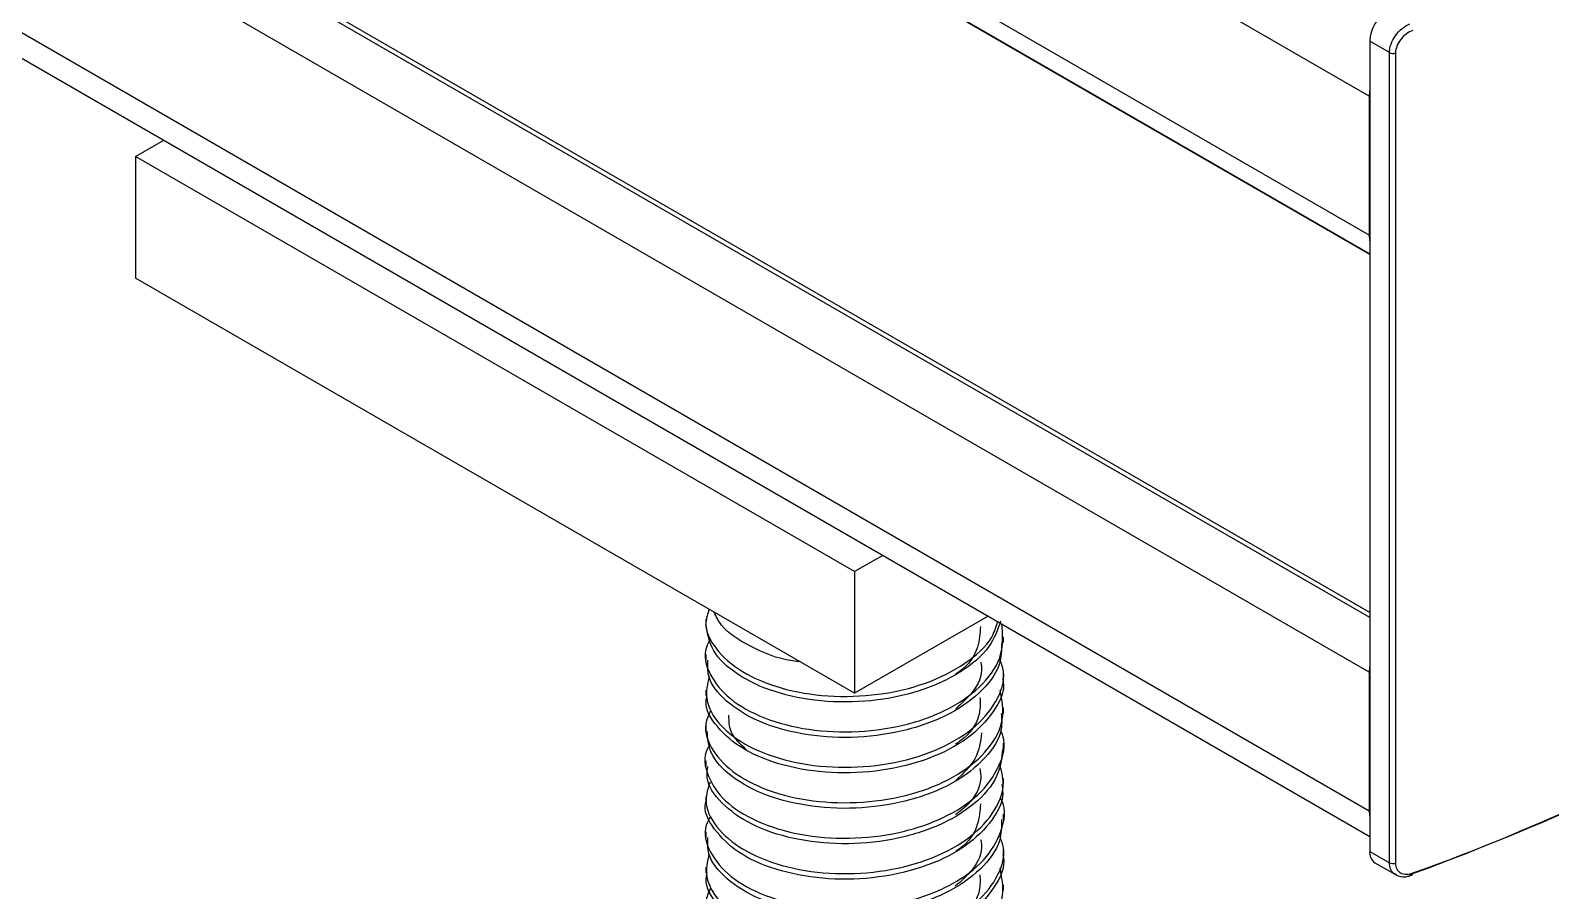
# Model space of a CAD drawing. Extents: x -976302 to -776254, y 5665 to 231437.
# Drawn here: x -788668.9 to -788360.5, y 88060.5 to 88235 of the extents above; entities that cross this region are included whole.
import ezdxf

# ---------------------------------------------------------------- set-up
doc = ezdxf.new("R2010")
doc.units = 0
doc.header["$LTSCALE"] = 1000
doc.header["$MEASUREMENT"] = 0
doc.layers.add('暖通', color=7, linetype='Continuous')

msp = doc.modelspace()

# ---------------------------------------------------------------- linework, layer by layer
at = {"layer": '暖通', "color": 7}
for p, q in [((-788397.26, 88193.43), (-791955.4, 90247.51)), ((-788397.26, 88193.43), (-791955.4, 90247.51)), ((-791953.11, 90242.44), (-788397.18, 88189.64)), ((-791953.11, 90242.44), (-788397.18, 88189.64)), ((-788397.18, 88189.49), (-791951.85, 90241.55)), ((-788397.18, 88189.49), (-791951.85, 90241.55)), ((-788397.18, 88115.85), (-791952.14, 90168.09)), ((-788397.18, 88115.85), (-791952.14, 90168.09)), ((-788397.18, 88116.86), (-791951.85, 90168.93)), ((-788397.18, 88116.86), (-791951.85, 90168.93)), ((-788397.26, 88104.79), (-791955.4, 90158.87)), ((-788397.26, 88104.79), (-791955.4, 90158.87)), ((-788397.26, 88076.59), (-791955.4, 90130.67)), ((-788397.26, 88076.59), (-791955.4, 90130.67)), ((-791952.28, 90123.76), (-788397.18, 88071.44)), ((-791952.28, 90123.76), (-788397.18, 88071.44)), ((-788397.26, 88221.63), (-788459.96, 88257.83)), ((-788397.26, 88221.63), (-788459.96, 88257.83)), ((-788393.18, 88230.47), (-788397.18, 88232.77)), ((-788397.18, 88232.77), (-788397.18, 88068.42)), ((-788393.18, 88230.47), (-788397.18, 88232.77)), ((-788397.18, 88232.77), (-788397.18, 88068.42)), ((-788393.18, 88066.11), (-788393.18, 88230.47)), ((-788393.18, 88066.11), (-788393.18, 88230.47)), ((-788391.93, 88230.39), (-788391.93, 88066.04)), ((-788391.93, 88230.39), (-788391.93, 88066.04)), ((-788397.18, 88223.18), (-788397.26, 88221.63)), ((-788397.18, 88223.18), (-788397.26, 88221.63)), ((-788397.26, 88221.63), (-788397.26, 88193.43)), ((-788397.26, 88221.63), (-788397.26, 88193.43)), ((-788647.57, 88209.39), (-788641.85, 88212.69)), ((-788647.57, 88209.39), (-788641.85, 88212.69)), ((-788501.69, 88125.17), (-788647.57, 88209.39)), ((-788647.57, 88209.39), (-788647.57, 88184.73)), ((-788501.69, 88125.17), (-788647.57, 88209.39)), ((-788647.57, 88209.39), (-788647.57, 88184.73)), ((-788501.69, 88100.52), (-788647.57, 88184.73)), ((-788501.69, 88100.52), (-788647.57, 88184.73)), ((-788495.97, 88128.47), (-788501.69, 88125.17)), ((-788495.97, 88128.47), (-788501.69, 88125.17)), ((-788501.69, 88125.17), (-788501.69, 88100.52)), ((-788501.69, 88125.17), (-788501.69, 88100.52)), ((-788531.88, 88115.53), (-788531.88, 88114.39)), ((-788531.88, 88115.53), (-788531.88, 88114.39)), ((-788474.62, 88116.14), (-788501.69, 88100.52)), ((-788474.62, 88116.14), (-788501.69, 88100.52)), ((-788471.5, 88110.8), (-788471.5, 88111.93)), ((-788471.5, 88110.8), (-788471.5, 88111.93)), ((-788531.88, 88108.34), (-788531.88, 88107.2)), ((-788531.88, 88108.34), (-788531.88, 88107.2)), ((-788471.5, 88103.6), (-788471.5, 88104.75)), ((-788471.5, 88103.6), (-788471.5, 88104.75)), ((-788397.26, 88104.79), (-788397.26, 88076.59)), ((-788397.26, 88104.79), (-788397.26, 88076.59)), ((-788531.88, 88101.15), (-788531.88, 88100.01)), ((-788531.88, 88101.15), (-788531.88, 88100.01)), ((-788471.5, 88096.42), (-788471.5, 88097.55)), ((-788471.5, 88096.42), (-788471.5, 88097.55)), ((-788531.88, 88093.96), (-788531.88, 88092.82)), ((-788531.88, 88093.96), (-788531.88, 88092.82)), ((-788471.5, 88089.22), (-788471.5, 88090.36)), ((-788471.5, 88089.22), (-788471.5, 88090.36)), ((-788531.88, 88086.77), (-788531.88, 88085.63)), ((-788531.88, 88086.77), (-788531.88, 88085.63)), ((-788471.5, 88082.03), (-788471.5, 88083.17)), ((-788471.5, 88082.03), (-788471.5, 88083.17)), ((-788531.88, 88079.58), (-788531.88, 88078.43)), ((-788531.88, 88079.58), (-788531.88, 88078.43)), ((-788471.5, 88074.84), (-788471.5, 88075.98)), ((-788471.5, 88074.84), (-788471.5, 88075.98)), ((-788397.26, 88076.59), (-788397.18, 88075.13)), ((-788397.26, 88076.59), (-788397.18, 88075.13)), ((-788531.88, 88072.39), (-788531.88, 88071.25)), ((-788531.88, 88072.39), (-788531.88, 88071.25)), ((-788471.5, 88067.65), (-788471.5, 88068.8)), ((-788471.5, 88067.65), (-788471.5, 88068.8)), ((-788397.18, 88068.42), (-788393.18, 88066.11)), ((-788397.18, 88068.42), (-788393.18, 88066.11)), ((-788531.88, 88065.2), (-788531.88, 88064.06)), ((-788531.88, 88065.2), (-788531.88, 88064.06)), ((-788396.13, 88066.12), (-788391.95, 88063.7)), ((-788396.13, 88066.12), (-788391.95, 88063.7)), ((-788471.5, 88060.46), (-788471.5, 88061.6)), ((-788471.5, 88060.46), (-788471.5, 88061.6))]:
    msp.add_line(p, q, dxfattribs=at)
at = {"layer": '暖通', "color": 7, "flags": 128}
for points in [[(-788397.26, 88193.43), (-788397.2, 88192.4), (-788397.18, 88192.19)], [(-788397.26, 88193.43), (-788397.2, 88192.4), (-788397.18, 88192.19)], [(-788397.18, 88106.12), (-788397.2, 88105.89), (-788397.26, 88104.79)], [(-788397.18, 88106.12), (-788397.2, 88105.89), (-788397.26, 88104.79)], [(-788389.01, 88063.7), (-788388.9, 88063.62), (-788388.8, 88063.58), (-788388.7, 88063.57), (-788388.64, 88063.59), (-788388.62, 88063.6), (-788388.55, 88063.66), (-788388.5, 88063.76), (-788388.47, 88063.89), (-788388.46, 88064.04)], [(-788389.01, 88063.7), (-788388.9, 88063.62), (-788388.8, 88063.58), (-788388.7, 88063.57), (-788388.64, 88063.59), (-788388.62, 88063.6), (-788388.55, 88063.66), (-788388.5, 88063.76), (-788388.47, 88063.89), (-788388.46, 88064.04)]]:
    msp.add_lwpolyline(points, dxfattribs=at)
at = {"layer": '暖通', "color": 7}
for centre, radius, start, end in [((-788389.45, 88232.42), 7.73, 122.6055, 177.3945), ((-788389.45, 88232.42), 7.73, 122.6055, 177.3945), ((-788392.46, 88231.87), 1.58, 242.9338, 289.8638), ((-788392.46, 88231.87), 1.58, 242.9338, 289.8638), ((-788538.93, 88486.32), 448.29, 289.6122, 310.3824), ((-788538.93, 88486.32), 448.29, 289.6122, 310.3824), ((-788553.8, 88515.06), 480.5, 290.0575, 305.5164), ((-788553.8, 88515.06), 480.5, 290.0575, 305.5164), ((-788394.71, 88068.15), 2.48, 173.7011, 234.9867), ((-788394.71, 88068.15), 2.48, 173.7011, 234.9867), ((-788392.46, 88067.52), 1.58, 242.9338, 289.8638), ((-788392.46, 88067.52), 1.58, 242.9338, 289.8638)]:
    msp.add_arc(centre, radius, start, end, dxfattribs=at)
for points, knots in [([(-788393.18, 88230.47), (-788393.18, 88231.56), (-788392.72, 88232.81), (-788391.56, 88234.42), (-788391.1, 88234.91), (-788390.09, 88235.73), (-788389.55, 88236.05), (-788389.01, 88236.27)], [0, 0, 0, 0, 0.5, 0.5, 0.75, 0.75, 1, 1, 1, 1]), ([(-788393.18, 88230.47), (-788393.18, 88231.56), (-788392.72, 88232.81), (-788391.56, 88234.42), (-788391.1, 88234.91), (-788390.09, 88235.73), (-788389.55, 88236.05), (-788389.01, 88236.27)], [0, 0, 0, 0, 0.5, 0.5, 0.75, 0.75, 1, 1, 1, 1]), ([(-788388.46, 88234.97), (-788388.91, 88234.8), (-788389.35, 88234.55), (-788390.19, 88233.91), (-788390.57, 88233.53), (-788391.54, 88232.27), (-788391.93, 88231.27), (-788391.93, 88230.39)], [0, 0, 0, 0, 0.25, 0.25, 0.5, 0.5, 1, 1, 1, 1]), ([(-788388.46, 88234.97), (-788388.91, 88234.8), (-788389.35, 88234.55), (-788390.19, 88233.91), (-788390.57, 88233.53), (-788391.54, 88232.27), (-788391.93, 88231.27), (-788391.93, 88230.39)], [0, 0, 0, 0, 0.25, 0.25, 0.5, 0.5, 1, 1, 1, 1]), ([(-788531.21, 88117.56), (-788531.51, 88116.67), (-788532.4, 88113.97), (-788530.17, 88109.37), (-788524.93, 88104.71), (-788516.89, 88101.28), (-788507.17, 88099.64), (-788496.84, 88099.97), (-788487.01, 88102.25), (-788479.01, 88106.38), (-788473.92, 88110.83), (-788472.99, 88113.96), (-788472.68, 88115.03)], [0, 0, 0, 0, 0.055158, 0.166141, 0.277102, 0.388094, 0.499049, 0.610018, 0.720987, 0.831948, 0.942932, 1, 1, 1, 1]), ([(-788531.21, 88117.56), (-788531.51, 88116.67), (-788532.4, 88113.97), (-788530.17, 88109.37), (-788524.93, 88104.71), (-788516.89, 88101.28), (-788507.17, 88099.64), (-788496.84, 88099.97), (-788487.01, 88102.25), (-788479.01, 88106.38), (-788473.92, 88110.83), (-788472.99, 88113.96), (-788472.68, 88115.03)], [0, 0, 0, 0, 0.055158, 0.166141, 0.277102, 0.388094, 0.499049, 0.610018, 0.720987, 0.831948, 0.942932, 1, 1, 1, 1]), ([(-788512.7, 88106.87), (-788513.24, 88106.93), (-788517.07, 88107.33), (-788522.91, 88109.84), (-788528.52, 88113.38), (-788529.77, 88116.06), (-788530.19, 88116.97)], [0, 0, 0, 0, 0.061074, 0.435157, 0.809351, 1, 1, 1, 1]), ([(-788512.7, 88106.87), (-788513.24, 88106.93), (-788517.07, 88107.33), (-788522.91, 88109.84), (-788528.52, 88113.38), (-788529.77, 88116.06), (-788530.19, 88116.97)], [0, 0, 0, 0, 0.061074, 0.435157, 0.809351, 1, 1, 1, 1]), ([(-788530.95, 88111.45), (-788531.25, 88110.92), (-788532.55, 88108.65), (-788531.39, 88104.27), (-788527.42, 88099.23), (-788520.3, 88095.26), (-788511.15, 88092.86), (-788500.91, 88092.43), (-788490.76, 88093.92), (-788481.84, 88097.38), (-788475.22, 88102.3), (-788471.35, 88108.27), (-788471.66, 88112.44), (-788471.81, 88114.52)], [0, 0, 0, 0, 0.029612, 0.126756, 0.22388, 0.321012, 0.418143, 0.515263, 0.612409, 0.709532, 0.806682, 0.903802, 1, 1, 1, 1]), ([(-788530.95, 88111.45), (-788531.25, 88110.92), (-788532.55, 88108.65), (-788531.39, 88104.27), (-788527.42, 88099.23), (-788520.3, 88095.26), (-788511.15, 88092.86), (-788500.91, 88092.43), (-788490.76, 88093.92), (-788481.84, 88097.38), (-788475.22, 88102.3), (-788471.35, 88108.27), (-788471.66, 88112.44), (-788471.81, 88114.52)], [0, 0, 0, 0, 0.029612, 0.126756, 0.22388, 0.321012, 0.418143, 0.515263, 0.612409, 0.709532, 0.806682, 0.903802, 1, 1, 1, 1]), ([(-788472.08, 88115.1), (-788472.69, 88113.35), (-788474.02, 88109.55), (-788479.96, 88104.53), (-788488.32, 88100.72), (-788498.28, 88098.65), (-788508.6, 88098.63), (-788518.16, 88100.54), (-788525.79, 88104.13), (-788530.92, 88108.98), (-788531.54, 88112.6), (-788531.85, 88114.39)], [0, 0, 0, 0, 0.096839, 0.209995, 0.323184, 0.436337, 0.549514, 0.662673, 0.775838, 0.889006, 1, 1, 1, 1]), ([(-788472.08, 88115.1), (-788472.69, 88113.35), (-788474.02, 88109.55), (-788479.96, 88104.53), (-788488.32, 88100.72), (-788498.28, 88098.65), (-788508.6, 88098.63), (-788518.16, 88100.54), (-788525.79, 88104.13), (-788530.92, 88108.98), (-788531.54, 88112.6), (-788531.85, 88114.39)], [0, 0, 0, 0, 0.096839, 0.209995, 0.323184, 0.436337, 0.549514, 0.662673, 0.775838, 0.889006, 1, 1, 1, 1]), ([(-788476.16, 88114.03), (-788476.25, 88112.64), (-788476.46, 88109.45), (-788478.64, 88106.03), (-788481.01, 88104.51), (-788481.34, 88104.31)], [0, 0, 0, 0, 0.400329, 0.918248, 1, 1, 1, 1]), ([(-788476.16, 88114.03), (-788476.25, 88112.64), (-788476.46, 88109.45), (-788478.64, 88106.03), (-788481.01, 88104.51), (-788481.34, 88104.31)], [0, 0, 0, 0, 0.400329, 0.918248, 1, 1, 1, 1]), ([(-788471.84, 88110.81), (-788471.88, 88109.31), (-788471.95, 88105.71), (-788476.02, 88100.41), (-788482.96, 88095.63), (-788492.14, 88092.49), (-788502.37, 88091.2), (-788512.52, 88091.98), (-788521.48, 88094.57), (-788528.06, 88098.76), (-788531.64, 88103.22), (-788531.51, 88106.13), (-788531.46, 88107.21)], [0, 0, 0, 0, 0.077137, 0.184611, 0.292094, 0.399576, 0.507045, 0.614543, 0.722016, 0.829518, 0.936987, 1, 1, 1, 1]), ([(-788471.84, 88110.81), (-788471.88, 88109.31), (-788471.95, 88105.71), (-788476.02, 88100.41), (-788482.96, 88095.63), (-788492.14, 88092.49), (-788502.37, 88091.2), (-788512.52, 88091.98), (-788521.48, 88094.57), (-788528.06, 88098.76), (-788531.64, 88103.22), (-788531.51, 88106.13), (-788531.46, 88107.21)], [0, 0, 0, 0, 0.077137, 0.184611, 0.292094, 0.399576, 0.507045, 0.614543, 0.722016, 0.829518, 0.936987, 1, 1, 1, 1]), ([(-788531.21, 88103.89), (-788531.56, 88102.37), (-788532.32, 88099.03), (-788529.34, 88093.92), (-788523.42, 88089.49), (-788514.95, 88086.39), (-788505.01, 88085.17), (-788494.68, 88085.9), (-788485.16, 88088.61), (-788477.45, 88093.03), (-788472.69, 88098.61), (-788470.88, 88103.75), (-788471.93, 88106.62), (-788472.24, 88107.47)], [0, 0, 0, 0, 0.081539, 0.179112, 0.276674, 0.374262, 0.471821, 0.5694, 0.666963, 0.764532, 0.862104, 0.959662, 1, 1, 1, 1]), ([(-788531.21, 88103.89), (-788531.56, 88102.37), (-788532.32, 88099.03), (-788529.34, 88093.92), (-788523.42, 88089.49), (-788514.95, 88086.39), (-788505.01, 88085.17), (-788494.68, 88085.9), (-788485.16, 88088.61), (-788477.45, 88093.03), (-788472.69, 88098.61), (-788470.88, 88103.75), (-788471.93, 88106.62), (-788472.24, 88107.47)], [0, 0, 0, 0, 0.081539, 0.179112, 0.276674, 0.374262, 0.471821, 0.5694, 0.666963, 0.764532, 0.862104, 0.959662, 1, 1, 1, 1]), ([(-788476.11, 88106.81), (-788476.04, 88106.5), (-788475.6, 88104.41), (-788477.17, 88100.94), (-788480, 88098.41), (-788481.18, 88097.37)], [0, 0, 0, 0, 0.09235, 0.624857, 1, 1, 1, 1]), ([(-788476.11, 88106.81), (-788476.04, 88106.5), (-788475.6, 88104.41), (-788477.17, 88100.94), (-788480, 88098.41), (-788481.18, 88097.37)], [0, 0, 0, 0, 0.09235, 0.624857, 1, 1, 1, 1]), ([(-788471.66, 88103.59), (-788471.61, 88103.36), (-788471.06, 88101.06), (-788473.28, 88096.68), (-788478.36, 88091.15), (-788486.41, 88087), (-788496.11, 88084.55), (-788506.46, 88084.08), (-788516.24, 88085.61), (-788524.46, 88088.86), (-788529.81, 88093.53), (-788532.22, 88097.48), (-788531.7, 88099.65), (-788531.62, 88099.99)], [0, 0, 0, 0, 0.011893, 0.119422, 0.226928, 0.334465, 0.441967, 0.549481, 0.656996, 0.764503, 0.872032, 0.979536, 1, 1, 1, 1]), ([(-788471.66, 88103.59), (-788471.61, 88103.36), (-788471.06, 88101.06), (-788473.28, 88096.68), (-788478.36, 88091.15), (-788486.41, 88087), (-788496.11, 88084.55), (-788506.46, 88084.08), (-788516.24, 88085.61), (-788524.46, 88088.86), (-788529.81, 88093.53), (-788532.22, 88097.48), (-788531.7, 88099.65), (-788531.62, 88099.99)], [0, 0, 0, 0, 0.011893, 0.119422, 0.226928, 0.334465, 0.441967, 0.549481, 0.656996, 0.764503, 0.872032, 0.979536, 1, 1, 1, 1]), ([(-788530.93, 88096.95), (-788531.32, 88096.07), (-788532.52, 88093.43), (-788530.82, 88088.76), (-788526.14, 88083.91), (-788518.52, 88080.22), (-788509.04, 88078.22), (-788498.73, 88078.2), (-788488.75, 88080.11), (-788480.22, 88083.93), (-788474.18, 88089.1), (-788471.05, 88095.1), (-788471.79, 88099.11), (-788472.15, 88101.04)], [0, 0, 0, 0, 0.047287, 0.14328, 0.239248, 0.335236, 0.431204, 0.527172, 0.623154, 0.719122, 0.815118, 0.911083, 1, 1, 1, 1]), ([(-788530.93, 88096.95), (-788531.32, 88096.07), (-788532.52, 88093.43), (-788530.82, 88088.76), (-788526.14, 88083.91), (-788518.52, 88080.22), (-788509.04, 88078.22), (-788498.73, 88078.2), (-788488.75, 88080.11), (-788480.22, 88083.93), (-788474.18, 88089.1), (-788471.05, 88095.1), (-788471.79, 88099.11), (-788472.15, 88101.04)], [0, 0, 0, 0, 0.047287, 0.14328, 0.239248, 0.335236, 0.431204, 0.527172, 0.623154, 0.719122, 0.815118, 0.911083, 1, 1, 1, 1]), ([(-788476.26, 88099.63), (-788476.22, 88098.6), (-788476.13, 88095.76), (-788478.07, 88092.36), (-788480.62, 88090.57), (-788481.23, 88090.14)], [0, 0, 0, 0, 0.30505, 0.833912, 1, 1, 1, 1]), ([(-788476.26, 88099.63), (-788476.22, 88098.6), (-788476.13, 88095.76), (-788478.07, 88092.36), (-788480.62, 88090.57), (-788481.23, 88090.14)], [0, 0, 0, 0, 0.30505, 0.833912, 1, 1, 1, 1]), ([(-788471.93, 88096.42), (-788471.85, 88095.36), (-788471.61, 88092.21), (-788474.92, 88087.2), (-788481.27, 88082.12), (-788490.09, 88078.63), (-788500.18, 88076.91), (-788510.45, 88077.28), (-788519.75, 88079.5), (-788526.9, 88083.38), (-788531.28, 88088.08), (-788531.5, 88091.37), (-788531.6, 88092.83)], [0, 0, 0, 0, 0.054414, 0.161896, 0.269374, 0.376871, 0.484344, 0.591847, 0.699322, 0.806816, 0.914294, 1, 1, 1, 1]), ([(-788471.93, 88096.42), (-788471.85, 88095.36), (-788471.61, 88092.21), (-788474.92, 88087.2), (-788481.27, 88082.12), (-788490.09, 88078.63), (-788500.18, 88076.91), (-788510.45, 88077.28), (-788519.75, 88079.5), (-788526.9, 88083.38), (-788531.28, 88088.08), (-788531.5, 88091.37), (-788531.6, 88092.83)], [0, 0, 0, 0, 0.054414, 0.161896, 0.269374, 0.376871, 0.484344, 0.591847, 0.699322, 0.806816, 0.914294, 1, 1, 1, 1]), ([(-788523.58, 88088.94), (-788524.86, 88090.16), (-788527.17, 88092.37), (-788527.18, 88094.91), (-788527.18, 88096.05)], [0, 0, 0, 0, 0.554473, 1, 1, 1, 1]), ([(-788523.58, 88088.94), (-788524.86, 88090.16), (-788527.17, 88092.37), (-788527.18, 88094.91), (-788527.18, 88096.05)], [0, 0, 0, 0, 0.554473, 1, 1, 1, 1]), ([(-788531.07, 88089.99), (-788531.23, 88089.75), (-788532.52, 88087.8), (-788531.75, 88083.71), (-788528.43, 88078.52), (-788521.79, 88074.32), (-788512.95, 88071.58), (-788502.82, 88070.79), (-788492.57, 88071.93), (-788483.36, 88075.04), (-788476.15, 88079.74), (-788472.11, 88085.52), (-788470.81, 88090.24), (-788471.9, 88092.64), (-788472.07, 88093.02)], [0, 0, 0, 0, 0.01343, 0.110247, 0.207057, 0.303865, 0.400687, 0.497489, 0.59432, 0.691124, 0.787947, 0.884754, 0.981558, 1, 1, 1, 1]), ([(-788531.07, 88089.99), (-788531.23, 88089.75), (-788532.52, 88087.8), (-788531.75, 88083.71), (-788528.43, 88078.52), (-788521.79, 88074.32), (-788512.95, 88071.58), (-788502.82, 88070.79), (-788492.57, 88071.93), (-788483.36, 88075.04), (-788476.15, 88079.74), (-788472.11, 88085.52), (-788470.81, 88090.24), (-788471.9, 88092.64), (-788472.07, 88093.02)], [0, 0, 0, 0, 0.01343, 0.110247, 0.207057, 0.303865, 0.400687, 0.497489, 0.59432, 0.691124, 0.787947, 0.884754, 0.981558, 1, 1, 1, 1]), ([(-788475.93, 88092.45), (-788476.15, 88090.66), (-788476.59, 88087.18), (-788479.65, 88084.24), (-788481.14, 88082.81)], [0, 0, 0, 0, 0.514013, 1, 1, 1, 1]), ([(-788475.93, 88092.45), (-788476.15, 88090.66), (-788476.59, 88087.18), (-788479.65, 88084.24), (-788481.14, 88082.81)], [0, 0, 0, 0, 0.514013, 1, 1, 1, 1]), ([(-788471.65, 88089.23), (-788471.86, 88087.35), (-788472.3, 88083.38), (-788477.1, 88077.85), (-788484.53, 88073.35), (-788493.98, 88070.53), (-788504.28, 88069.62), (-788514.28, 88070.76), (-788522.92, 88073.66), (-788528.94, 88078.09), (-788531.93, 88082.32), (-788531.57, 88084.89), (-788531.47, 88085.62)], [0, 0, 0, 0, 0.096921, 0.204406, 0.31191, 0.419396, 0.52688, 0.634382, 0.741867, 0.849383, 0.956864, 1, 1, 1, 1]), ([(-788471.65, 88089.23), (-788471.86, 88087.35), (-788472.3, 88083.38), (-788477.1, 88077.85), (-788484.53, 88073.35), (-788493.98, 88070.53), (-788504.28, 88069.62), (-788514.28, 88070.76), (-788522.92, 88073.66), (-788528.94, 88078.09), (-788531.93, 88082.32), (-788531.57, 88084.89), (-788531.47, 88085.62)], [0, 0, 0, 0, 0.096921, 0.204406, 0.31191, 0.419396, 0.52688, 0.634382, 0.741867, 0.849383, 0.956864, 1, 1, 1, 1]), ([(-788531.03, 88082.44), (-788531.43, 88081.22), (-788532.44, 88078.2), (-788530.1, 88073.28), (-788524.74, 88068.65), (-788516.65, 88065.26), (-788506.9, 88063.67), (-788496.56, 88064.05), (-788486.8, 88066.39), (-788478.69, 88070.54), (-788473.31, 88075.94), (-788470.95, 88081.5), (-788471.92, 88084.91), (-788472.31, 88086.25)], [0, 0, 0, 0, 0.065575, 0.162377, 0.259159, 0.355969, 0.452747, 0.549537, 0.646326, 0.743109, 0.83991, 0.936689, 1, 1, 1, 1]), ([(-788531.03, 88082.44), (-788531.43, 88081.22), (-788532.44, 88078.2), (-788530.1, 88073.28), (-788524.74, 88068.65), (-788516.65, 88065.26), (-788506.9, 88063.67), (-788496.56, 88064.05), (-788486.8, 88066.39), (-788478.69, 88070.54), (-788473.31, 88075.94), (-788470.95, 88081.5), (-788471.92, 88084.91), (-788472.31, 88086.25)], [0, 0, 0, 0, 0.065575, 0.162377, 0.259159, 0.355969, 0.452747, 0.549537, 0.646326, 0.743109, 0.83991, 0.936689, 1, 1, 1, 1]), ([(-788476.25, 88085.24), (-788476.16, 88084.56), (-788475.85, 88082.09), (-788477.6, 88078.66), (-788480.31, 88076.53), (-788481.22, 88075.82)], [0, 0, 0, 0, 0.202516, 0.735048, 1, 1, 1, 1]), ([(-788476.25, 88085.24), (-788476.16, 88084.56), (-788475.85, 88082.09), (-788477.6, 88078.66), (-788480.31, 88076.53), (-788481.22, 88075.82)], [0, 0, 0, 0, 0.202516, 0.735048, 1, 1, 1, 1]), ([(-788471.85, 88082.02), (-788471.75, 88081.41), (-788471.3, 88078.71), (-788473.98, 88074.03), (-788479.67, 88068.69), (-788488.1, 88064.85), (-788498, 88062.73), (-788508.34, 88062.65), (-788517.89, 88064.51), (-788525.73, 88068.06), (-788530.44, 88072.91), (-788532.44, 88076.61), (-788531.87, 88078.42), (-788531.87, 88078.43)], [0, 0, 0, 0, 0.031687, 0.139199, 0.246696, 0.354224, 0.461717, 0.569232, 0.676732, 0.784235, 0.891745, 0.999238, 1, 1, 1, 1]), ([(-788471.85, 88082.02), (-788471.75, 88081.41), (-788471.3, 88078.71), (-788473.98, 88074.03), (-788479.67, 88068.69), (-788488.1, 88064.85), (-788498, 88062.73), (-788508.34, 88062.65), (-788517.89, 88064.51), (-788525.73, 88068.06), (-788530.44, 88072.91), (-788532.44, 88076.61), (-788531.87, 88078.42), (-788531.87, 88078.43)], [0, 0, 0, 0, 0.031687, 0.139199, 0.246696, 0.354224, 0.461717, 0.569232, 0.676732, 0.784235, 0.891745, 0.999238, 1, 1, 1, 1]), ([(-788530.94, 88075.48), (-788531.26, 88074.91), (-788532.55, 88072.59), (-788531.32, 88068.18), (-788527.26, 88063.16), (-788520.08, 88059.22), (-788510.89, 88056.87), (-788500.64, 88056.49), (-788490.5, 88058.04), (-788481.66, 88061.54), (-788474.98, 88066.5), (-788471.67, 88072.45), (-788470.82, 88076.96), (-788472, 88079.08), (-788472.08, 88079.22)], [0, 0, 0, 0, 0.03159, 0.127749, 0.223888, 0.320037, 0.416182, 0.512318, 0.608477, 0.704616, 0.800781, 0.896916, 0.993061, 1, 1, 1, 1]), ([(-788530.94, 88075.48), (-788531.26, 88074.91), (-788532.55, 88072.59), (-788531.32, 88068.18), (-788527.26, 88063.16), (-788520.08, 88059.22), (-788510.89, 88056.87), (-788500.64, 88056.49), (-788490.5, 88058.04), (-788481.66, 88061.54), (-788474.98, 88066.5), (-788471.67, 88072.45), (-788470.82, 88076.96), (-788472, 88079.08), (-788472.08, 88079.22)], [0, 0, 0, 0, 0.03159, 0.127749, 0.223888, 0.320037, 0.416182, 0.512318, 0.608477, 0.704616, 0.800781, 0.896916, 0.993061, 1, 1, 1, 1]), ([(-788476.15, 88078.07), (-788476.25, 88076.67), (-788476.48, 88073.46), (-788478.62, 88070.08), (-788480.92, 88068.62), (-788481.16, 88068.46)], [0, 0, 0, 0, 0.4119062, 0.9374083, 1, 1, 1, 1]), ([(-788476.15, 88078.07), (-788476.25, 88076.67), (-788476.48, 88073.46), (-788478.62, 88070.08), (-788480.92, 88068.62), (-788481.16, 88068.46)], [0, 0, 0, 0, 0.4119062, 0.9374083, 1, 1, 1, 1]), ([(-788471.86, 88074.86), (-788471.88, 88073.41), (-788471.91, 88069.87), (-788475.88, 88064.6), (-788482.75, 88059.78), (-788491.88, 88056.6), (-788502.09, 88055.25), (-788512.26, 88055.99), (-788521.27, 88058.53), (-788527.92, 88062.68), (-788531.6, 88067.17), (-788531.51, 88070.13), (-788531.47, 88071.26)], [0, 0, 0, 0, 0.074292, 0.181766, 0.289246, 0.396729, 0.504198, 0.611696, 0.719169, 0.826668, 0.934138, 1, 1, 1, 1]), ([(-788471.86, 88074.86), (-788471.88, 88073.41), (-788471.91, 88069.87), (-788475.88, 88064.6), (-788482.75, 88059.78), (-788491.88, 88056.6), (-788502.09, 88055.25), (-788512.26, 88055.99), (-788521.27, 88058.53), (-788527.92, 88062.68), (-788531.6, 88067.17), (-788531.51, 88070.13), (-788531.47, 88071.26)], [0, 0, 0, 0, 0.074292, 0.181766, 0.289246, 0.396729, 0.504198, 0.611696, 0.719169, 0.826668, 0.934138, 1, 1, 1, 1]), ([(-788531.24, 88067.95), (-788531.58, 88066.37), (-788532.3, 88062.97), (-788529.22, 88057.83), (-788523.22, 88053.44), (-788514.7, 88050.38), (-788504.73, 88049.22), (-788494.41, 88050), (-788484.93, 88052.75), (-788477.28, 88057.21), (-788472.61, 88062.82), (-788470.87, 88067.89), (-788471.93, 88070.69), (-788472.22, 88071.46)], [0, 0, 0, 0, 0.084305, 0.181943, 0.27957, 0.377223, 0.474847, 0.572493, 0.670121, 0.767756, 0.865392, 0.963016, 1, 1, 1, 1]), ([(-788531.24, 88067.95), (-788531.58, 88066.37), (-788532.3, 88062.97), (-788529.22, 88057.83), (-788523.22, 88053.44), (-788514.7, 88050.38), (-788504.73, 88049.22), (-788494.41, 88050), (-788484.93, 88052.75), (-788477.28, 88057.21), (-788472.61, 88062.82), (-788470.87, 88067.89), (-788471.93, 88070.69), (-788472.22, 88071.46)], [0, 0, 0, 0, 0.084305, 0.181943, 0.27957, 0.377223, 0.474847, 0.572493, 0.670121, 0.767756, 0.865392, 0.963016, 1, 1, 1, 1]), ([(-788476.12, 88070.86), (-788476.05, 88070.53), (-788475.61, 88068.42), (-788477.21, 88064.92), (-788480.07, 88062.39), (-788481.26, 88061.34)], [0, 0, 0, 0, 0.09729, 0.625207, 1, 1, 1, 1]), ([(-788476.12, 88070.86), (-788476.05, 88070.53), (-788475.61, 88068.42), (-788477.21, 88064.92), (-788480.07, 88062.39), (-788481.26, 88061.34)], [0, 0, 0, 0, 0.09729, 0.625207, 1, 1, 1, 1]), ([(-788471.63, 88067.64), (-788471.59, 88067.46), (-788471.03, 88065.22), (-788473.19, 88060.88), (-788478.17, 88055.33), (-788486.18, 88051.13), (-788495.84, 88048.64), (-788506.18, 88048.11), (-788516, 88049.6), (-788524.27, 88052.8), (-788529.71, 88057.45), (-788532.18, 88061.43), (-788531.68, 88063.65), (-788531.59, 88064.04)], [0, 0, 0, 0, 0.009066, 0.116595, 0.2241, 0.331635, 0.439136, 0.546647, 0.654162, 0.761668, 0.869197, 0.976699, 1, 1, 1, 1]), ([(-788471.63, 88067.64), (-788471.59, 88067.46), (-788471.03, 88065.22), (-788473.19, 88060.88), (-788478.17, 88055.33), (-788486.18, 88051.13), (-788495.84, 88048.64), (-788506.18, 88048.11), (-788516, 88049.6), (-788524.27, 88052.8), (-788529.71, 88057.45), (-788532.18, 88061.43), (-788531.68, 88063.65), (-788531.59, 88064.04)], [0, 0, 0, 0, 0.009066, 0.116595, 0.2241, 0.331635, 0.439136, 0.546647, 0.654162, 0.761668, 0.869197, 0.976699, 1, 1, 1, 1]), ([(-788530.93, 88060.98), (-788531.34, 88060.06), (-788532.52, 88057.37), (-788530.74, 88052.67), (-788525.97, 88047.85), (-788518.29, 88044.19), (-788508.78, 88042.24), (-788498.45, 88042.27), (-788488.5, 88044.24), (-788480.02, 88048.1), (-788474.06, 88053.3), (-788471.04, 88059.24), (-788471.82, 88063.18), (-788472.19, 88065.04)], [0, 0, 0, 0, 0.04958, 0.14567, 0.241736, 0.337823, 0.433887, 0.529954, 0.626033, 0.722098, 0.818191, 0.914254, 1, 1, 1, 1]), ([(-788530.93, 88060.98), (-788531.34, 88060.06), (-788532.52, 88057.37), (-788530.74, 88052.67), (-788525.97, 88047.85), (-788518.29, 88044.19), (-788508.78, 88042.24), (-788498.45, 88042.27), (-788488.5, 88044.24), (-788480.02, 88048.1), (-788474.06, 88053.3), (-788471.04, 88059.24), (-788471.82, 88063.18), (-788472.19, 88065.04)], [0, 0, 0, 0, 0.04958, 0.14567, 0.241736, 0.337823, 0.433887, 0.529954, 0.626033, 0.722098, 0.818191, 0.914254, 1, 1, 1, 1]), ([(-788391.88, 88063.74), (-788392.03, 88063.8), (-788392.52, 88064.01), (-788393.04, 88064.82), (-788393.13, 88065.68), (-788393.18, 88066.11)], [0, 0, 0, 0, 0.1731649, 0.5861519, 1, 1, 1, 1]), ([(-788391.88, 88063.74), (-788392.03, 88063.8), (-788392.52, 88064.01), (-788393.04, 88064.82), (-788393.13, 88065.68), (-788393.18, 88066.11)], [0, 0, 0, 0, 0.1731649, 0.5861519, 1, 1, 1, 1]), ([(-788391.93, 88066.04), (-788391.93, 88065.6), (-788391.84, 88065.2), (-788391.48, 88064.53), (-788391.22, 88064.26), (-788390.25, 88063.72), (-788389.36, 88063.7), (-788388.46, 88064.04)], [0, 0, 0, 0, 0.25, 0.25, 0.5, 0.5, 1, 1, 1, 1]), ([(-788391.93, 88066.04), (-788391.93, 88065.6), (-788391.84, 88065.2), (-788391.48, 88064.53), (-788391.22, 88064.26), (-788390.25, 88063.72), (-788389.36, 88063.7), (-788388.46, 88064.04)], [0, 0, 0, 0, 0.25, 0.25, 0.5, 0.5, 1, 1, 1, 1]), ([(-788476.26, 88063.68), (-788476.23, 88062.63), (-788476.15, 88059.77), (-788478.08, 88056.4), (-788480.58, 88054.64), (-788481.14, 88054.25)], [0, 0, 0, 0, 0.3133451, 0.8464895, 1, 1, 1, 1]), ([(-788476.26, 88063.68), (-788476.23, 88062.63), (-788476.15, 88059.77), (-788478.08, 88056.4), (-788480.58, 88054.64), (-788481.14, 88054.25)], [0, 0, 0, 0, 0.3133451, 0.8464895, 1, 1, 1, 1]), ([(-788391.89, 88063.71), (-788391.56, 88063.56), (-788390.81, 88063.21), (-788389.65, 88063.23), (-788388.92, 88063.54), (-788388.66, 88063.66)], [0, 0, 0, 0, 0.338975, 0.770776, 1, 1, 1, 1]), ([(-788391.89, 88063.71), (-788391.56, 88063.56), (-788390.81, 88063.21), (-788389.65, 88063.23), (-788388.92, 88063.54), (-788388.66, 88063.66)], [0, 0, 0, 0, 0.338975, 0.770776, 1, 1, 1, 1])]:
    msp.add_open_spline(points, degree=3, knots=knots, dxfattribs=at)

doc.saveas('drawing.dxf')
